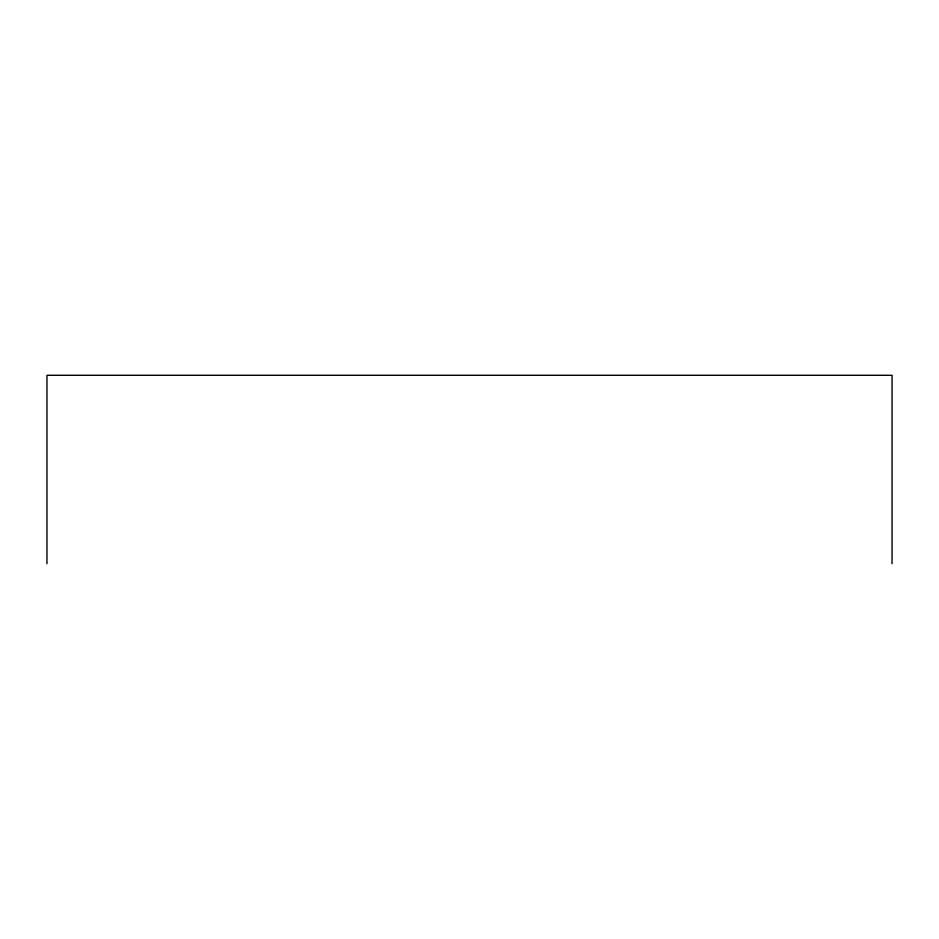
<?xml version="1.0" encoding="UTF-8"?>
<svg xmlns="http://www.w3.org/2000/svg" width="939" height="939" viewBox="0 0 939 939"><rect width="100%" height="100%" fill="white"/><g stroke="black" fill="none" stroke-linecap="round" stroke-linejoin="round"><path stroke-width="1.41" d="M892.05 563.705L892.05 375.295L46.95 375.295L46.95 563.705"/></g></svg>
